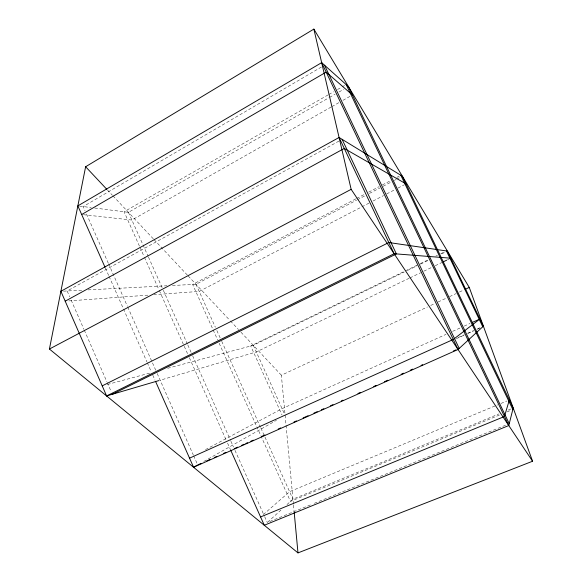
<?xml version="1.0" encoding="UTF-8"?>
<svg xmlns="http://www.w3.org/2000/svg" width="582" height="582" viewBox="0 0 582 582"><rect width="100%" height="100%" fill="white"/><g stroke="black" fill="none" stroke-linecap="round" stroke-linejoin="round"><path stroke-width="0.44" stroke-dasharray="2.91 2.18" d="M267.618 522.221L280.961 510.072M286.962 504.609L292.964 499.138L498.956 413.904M263.275 514.604L289.596 491.688L497.603 404.861M321.395 67.046L83.197 206.559L85.037 210.713M328.059 94.939L124.075 211.768L139.651 246.601M328.845 94.488L333.573 91.781M337.509 89.526L341.445 87.271M342.238 86.82L344.595 85.467M94.713 208.029L128.418 212.328L328.735 97.863M329.521 97.42L335.043 94.262M338.986 92.007L343.722 89.308M331.093 107.066L131.881 220.047L82.579 214.62M331.886 106.622L339 102.585M342.951 100.344L350.859 95.863M203.831 461.446L276.45 420.306M338.935 141.091L67.141 290.971L69.695 296.805M205.49 449.617L282.074 408.666L445.987 334.366M355.813 198.877L192.635 284.452L212.801 329.165M356.62 198.455L364.659 194.235M368.675 192.133L379.129 186.647M382.345 184.967L390.384 180.747M396.815 177.379L399.223 176.113M172.403 285.5L195.981 284.278L356.577 200.164M357.377 199.75L365.409 195.537M369.425 193.435L379.864 187.971M383.08 186.291L391.104 182.086M394.32 180.398L395.927 179.562M396.728 179.14L399.936 177.459M369.003 203.133L199.204 291.415L153.932 294.718M373.026 201.037L383.494 195.596M386.71 193.922L394.756 189.739M397.979 188.066L404.417 184.72M417.076 265.203L250.697 346.006L282.059 415.061M420.335 263.617L428.49 259.659M435.831 256.095L437.468 255.302M440.727 253.716L444.808 251.737M167.703 368.282L253.286 345.308L404.17 272.07M407.436 270.485L417.221 265.734M420.48 264.148L428.643 260.19M441.687 253.854L446.583 251.482M409.124 278.283L256.306 351.95L159.701 380.344M409.946 277.89L420.568 272.769M423.834 271.197L432.011 267.254M435.278 265.683L441.818 262.526M447.536 259.768L449.173 258.983M293.437 504.201L281.375 375.23L427.421 306.983M430.702 305.448L434.805 303.535M438.086 302L446.292 298.166M449.573 296.631L456.135 293.568M459.416 292.033L463.519 290.112M452.614 331.362L460.893 327.615M464.203 326.109L469.994 323.483M458.601 337.342L464.385 334.745M467.688 333.253L473.472 330.656M477.604 328.794L480.085 327.681M456.317 338.666L463.752 335.319M467.884 333.457L473.668 330.86M476.978 329.368L480.281 327.884M500.957 403.457L506.827 401.005M508.166 410.092L511.52 408.702M499.392 415.061L290.476 501.4L257.244 427.705M506.944 411.94L511.134 410.208M269.815 521.494L283.259 516.001M284.096 515.659L310.977 504.674M314.338 503.306L506.718 424.729M107.452 384.462L150.243 372.975M68.822 300.916L149.407 295.045M63.569 291.16L82.644 290.171M88.086 289.887L166.969 285.784M79.625 206.108L91.163 207.578M107.379 189.914L112.348 195.21M112.973 195.865L153.364 238.889M153.983 239.551L187.542 275.293M188.161 275.955L229.803 320.296M230.421 320.958L238.496 329.565M240.984 332.213L281.375 375.23M253.286 345.308L284.452 413.897M195.981 284.278L215.376 327.251M216.868 330.554L220.222 337.989M221.72 341.299L260.51 427.246M260.882 428.068L264.614 436.333M264.985 437.162L292.964 499.138M213.172 329.994L217.653 339.932M219.145 343.242L256.866 426.875M128.418 212.328L148.104 256.284M148.475 257.113L162.953 289.458M163.324 290.287L187.462 344.202M187.833 345.031L191.172 352.496M192.657 355.813L230.537 440.407M230.909 441.236L233.506 447.041M234.99 450.359L264.323 515.885M264.694 516.714L267.291 522.52M140.022 247.43L144.103 256.553M144.474 257.382L158.944 289.727M159.315 290.556L187.877 354.416M189.361 357.734L226.078 439.839M227.562 443.157L230.159 448.962M86.507 214.038L108.23 263.049M108.601 263.879L127.378 306.248M127.749 307.078L155.729 370.21M157.205 373.535L193.282 454.942M193.653 455.779L197.334 464.08M105.407 268.113L108.71 275.577M109.074 276.414L146.911 361.88M147.282 362.71L151.32 371.833M152.79 375.15L154.994 380.133M71.157 300.137L83.91 329.288M84.281 330.125L106.877 381.763M107.248 382.6L111.257 391.759M293.517 505.103L294.106 511.411"/><path stroke-width="0.87" d="M49.419 349.033L85.627 166.75L313.858 29.1L469.267 287.428L532.581 461.235L297.984 552.9L49.419 349.033L351.15 189.339L313.858 29.1M230.53 449.791L264.286 525.262L508.77 425.551L513.193 408.011L402.351 176.193L339.08 137.483L60.884 291.298L106.615 395.942L158.835 380.599M509.345 399.958L504.449 416.494L260.569 516.954M155.729 381.792L193.566 467.259L458.019 349.498L483.387 326.196L447.398 251.082L388.812 242.527L102.214 385.866M509.243 423.696L348.451 86.602L321.671 62.652L77.857 205.883L105.036 267.284M81.676 214.525L326.167 72.11L352.437 94.968M193.566 467.259L197.014 465.302M65.206 301.178L344.275 148.446L406.025 183.883M106.615 395.942L394.123 253.73L450.803 258.197M112.348 394.261L396.378 253.912L342.114 139.338M443.448 261.74L446.721 260.169M465.163 289.349L469.267 287.428M472.482 322.363L479.932 318.98L453.254 339.473L189.536 458.15M197.705 464.916L201.023 463.432M206.836 460.842L210.153 459.365M214.307 457.517L216.795 456.404M223.437 453.451L225.925 452.338M234.233 448.642L237.551 447.158M241.705 445.31L244.193 444.204M245.851 443.462L247.51 442.72M250.835 441.243L253.323 440.138M261.624 436.435L264.948 434.958M278.225 429.036L280.72 427.93M293.997 422.015L296.493 420.902M303.135 417.941L308.111 415.723M313.924 413.133L317.248 411.656M321.395 409.808L323.883 408.695M330.525 405.741L333.02 404.628M341.321 400.933L342.98 400.19M357.923 393.534L360.411 392.428M373.695 386.506L376.183 385.4M384.484 381.697L387.808 380.221M401.093 374.306L403.581 373.193M410.223 370.232L412.711 369.126M421.012 365.423L422.67 364.688M453.385 351.004L455.881 349.891M457.539 349.156L459.198 348.414L324.523 65.206M85.627 166.75L106.753 189.252M351.15 189.339L532.581 461.235M446.438 250.944L482.762 326.771M400.831 175.269L512.815 409.517M346.174 84.565L508.77 425.551M321.671 62.652L458.019 349.498M339.08 137.483L394.123 253.73M294.194 512.313L297.984 552.9"/></g></svg>
